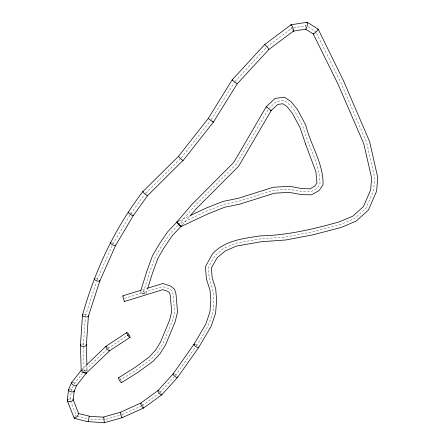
<?xml version="1.0" encoding="UTF-8"?>
<svg xmlns="http://www.w3.org/2000/svg" width="445" height="445" viewBox="0 0 445 445"><rect width="100%" height="100%" fill="white"/><g stroke="black" fill="none" stroke-linecap="round" stroke-linejoin="round"><path stroke-width="0.33" stroke-dasharray="2.23 1.67" d="M83.421 345.175L85.301 317.752M146.116 293.461L147.473 289.117M85.44 315.694L96.415 281.824M73.353 385.787L71.361 390.488L70.232 400.155L76.156 415.23M97.049 279.872L112.057 245.974M268.035 109.809L236.251 164.255L193.925 206.747L179.007 224.202L207.353 210.835L224.102 204.255L238.921 201.262L273.697 190.26L289.233 189.297L301.749 191.639L310.788 191.828L317.062 188.285L319.994 183.785C320.144 163.499 307.551 145.86 302.945 126.469C297.666 117.146 293.694 105.676 283.587 100.453L276.428 101.449L269.692 107.718M196.34 345.848C204.984 332.003 214.501 317.396 213.734 300.364C214.345 288.883 207.754 278.826 208.388 267.334L214.763 255.908L223.551 248.499L235.45 243.265L260.792 238.804L285.579 237.04L312.924 231.834L340.38 224.603L354.454 218.629L365.918 208.355L373.661 190.454L374.657 177.661L366.697 142.661L340.625 82.153L316.595 33.364M112.891 244.094L130.057 215.041M211.158 119.738L234.648 81.891M74.71 416.687L77.263 413.883M175.369 375.613L195.155 347.528M130.758 213.856L144.419 194.732M74.093 384.024L82.453 373.355M181.182 157.942L210.797 120.322M182.311 224.964L189.37 216.721M159.922 392.657L174.006 377.115M235.116 81.385L265.804 48.066M178.061 225.192L170.051 233.636L161.897 245.545L155.149 257.138L149.781 271.834L143.296 292.593L162.792 286.58L169.284 288.733L172.043 291.069L173.122 294.64L174.612 311.928L172.326 321.101L163.048 343.445L157.931 351.745L151.211 359.109L136.565 369.845L120.161 380.136M145.704 193.13L180.753 158.487M81.975 369.311L86.336 365.128M107.34 348.98L84.127 371.225L83.438 345.854M266.733 47.059L292.232 27.957M142.155 405.579L159.366 393.063M107.835 348.502L127.248 335.708M179.079 220.837L189.064 216.131M122.002 414.645L140.898 406.14M142.428 289.79L146.911 288.41M124.428 298.417L141.343 293.199M119.371 415.497L104.013 419.858L89.395 419.012M293.583 27.746L305.754 25.827M77.052 416.019L88.082 418.812M308.163 26.806L315.683 31.506M86.892 365.339L87.042 371.069M305.448 27.201A3.454 0.734 -77.6 0 1 306.405 23.324M292.515 30.104A3.338 0.623 69.7 0 1 292.187 29.465M292.026 29.103A3.338 0.623 69.7 0 1 291.191 26.744M314.209 32.218A3.376 0.579 -44 0 1 314.342 32.073M314.621 31.767A3.376 0.579 -44 0 1 314.765 31.617M315.221 31.15A3.376 0.579 -44 0 1 315.383 31M315.855 30.56A3.376 0.579 -44 0 1 316.017 30.427M141.265 292.749A2.948 0.957 16.9 0 1 141.076 291.38A2.948 0.957 16.9 0 1 144.758 292.143A2.948 0.957 16.9 0 1 145.888 293.7M81.986 370.468A2.92 1.268 -3.4 0 1 85.084 369.984A2.92 1.268 -3.4 0 1 87.031 370.991M82.125 370.513A2.876 1.09 41.7 0 1 82.859 369.205A2.876 1.09 41.7 0 1 85.868 371.542M81.819 344.18A2.948 1.196 -0.3 0 1 85.129 344.196M83.994 314.504A2.987 1.113 9.8 0 1 87.298 315.099M130.096 212.743A3.065 0.623 32.9 0 1 130.58 213.016M130.741 213.111A3.065 0.623 32.9 0 1 131.542 213.633M131.842 213.85A3.065 0.623 32.9 0 1 132.265 214.179M145.153 192.941A3.087 0.473 40.3 0 1 145.298 193.058M145.743 193.436A3.087 0.473 40.3 0 1 145.888 193.564M146.305 193.942A3.087 0.473 40.3 0 1 146.561 194.192M95.625 278.531A3.009 0.962 20.1 0 1 99.068 279.816M111.189 242.62A3.043 0.79 26.8 0 1 114.537 244.16M119.688 378.267A2.848 0.751 58.8 0 1 121.201 380.481M121.279 380.631A2.848 0.751 58.8 0 1 121.474 381.076M174.64 374.028A2.826 0.923 39.3 0 1 177.093 376.042M195.216 344.291A2.848 0.884 33.1 0 1 198.042 346.071M159.088 390.777A2.826 0.846 49.1 0 1 161.429 393.308M121.263 413.255A2.837 0.517 71.7 0 1 121.518 413.833M121.824 414.651A2.837 0.517 71.7 0 1 122.08 415.491M141.822 403.843A2.831 0.679 61.3 0 1 142.906 405.551M142.984 405.707A2.831 0.679 61.3 0 1 143.373 406.619M107.312 346.75A2.893 0.846 51.5 0 1 109.353 349.269M72.869 382.272A2.881 1.263 29.2 0 1 76.206 384.118M68.369 399.376A2.948 1.341 -10 0 1 72.262 398.904M70.01 389.041A2.893 1.352 12.5 0 1 73.453 389.915"/><path stroke-width="0.67" d="M178.64 156.445L180.242 158.37L183.051 160.584L213.339 122.164L237.146 83.877L268.825 49.523L293.427 31.111M88.188 421.61L104.236 422.75L122.253 417.627M82.486 315.199L80.467 345.198L81.213 371.375M86.363 345.225L88.394 316.189M147.456 288.238L162.837 283.498L170.763 286.135L174.557 289.356L176.009 294.084L177.538 312.123L175.074 322.013L165.596 344.769L160.2 353.497L153.091 361.273L138.145 372.22L121.652 382.567M67.29 400.467L68.519 389.898M73.169 399.844L74.209 391.072M104.297 422.533L103.78 416.976L120.489 412.231M74.254 417.61L74.365 418.339L88.199 421.832M140.915 290.324L146.961 270.894L152.44 255.853L159.36 243.955L167.698 231.756L177.21 221.721L178.456 221.132M147.668 288.499L152.602 272.768L157.869 258.378L164.433 247.142L172.382 235.538L180.798 226.677L208.549 213.606L224.953 207.159L239.66 204.183L274.237 193.241L289.061 192.312L301.404 194.626L311.517 194.832L319.176 190.521L323.037 184.58C323.532 163.487 310.621 145.265 305.798 125.206L297.577 109.748L291.091 101.61L284.349 97.16L275.093 98.44L266.305 106.616L233.82 162.369L191.706 204.683L176.854 222.083M82.503 315.127C94.913 270.71 114.643 228.252 142.851 191.623M88.377 316.256L99.88 280.89M89.178 416.309L103.885 417.165M68.563 389.737L71.545 382.661M74.159 391.233L76.64 385.387M99.852 280.945L115.6 245.473L133.333 215.513L147.59 195.594M88.221 421.816L89.273 416.131L78.059 413.422M193.931 344.33L205.751 324.238L209.929 312.034L210.835 300.42L209.979 290.068L206.43 279.009L205.39 266.716L212.465 253.989C224.63 240.328 243.454 238.481 260.431 235.878C287.348 235.327 313.642 229.092 339.435 221.821L352.852 216.125L363.432 206.63L370.691 189.809L371.608 177.917L363.76 143.663L337.777 83.593L313.208 33.876M173.166 373.839L193.959 344.28M177.577 377.388L198.72 347.411L211.002 326.597L215.564 313.352L216.637 300.381L215.708 288.905L212.193 277.847L211.353 268.051L217.082 257.805L225.131 251.03L236.312 246.113L261.159 241.735L285.963 239.961L313.569 234.693L341.354 227.367L356.078 221.12L368.41 210.079L376.626 191.133L377.716 177.394L369.639 141.655L343.479 80.712L318.164 29.136L307.245 22.278M71.634 382.528L81.324 370.145M178.445 156.395L208.254 118.476L232.157 79.894L264.658 44.572L291.036 24.798M76.557 385.526L86.28 373.132M189.809 216.203L196.139 208.811L238.676 166.152L271.161 110.61L277.786 104.447L282.864 103.746L286.858 106.416L292.387 113.336L300.097 127.732L305.576 144.058M158.058 390.526L173.205 373.794M161.785 394.787L177.538 377.432M142.873 191.6L178.456 156.384M147.573 195.616L183.006 160.434M86.781 364.7L106.032 346.238L126.792 332.543M86.23 373.177L109.642 350.771M158.097 390.499L140.787 403.092L120.462 412.242M161.741 394.821L143.524 408.059L122.286 417.616M127.248 335.708L128.388 334.952M109.598 350.799L129.984 337.366A2.893 0.662 56.8 0 0 128.127 333.494A2.893 0.662 56.8 0 0 127.075 333.984A2.893 0.662 56.8 0 0 129.951 337.388M118.676 377.71L134.985 367.47L149.292 356.979L155.622 350.037L160.5 342.122L169.556 320.25L171.681 311.8L170.246 295.257L169.573 292.821L167.804 291.33L162.748 289.667L124.622 301.432M190.911 215.258L206.163 208.071L223.257 201.351L238.175 198.342L273.158 187.278L289.456 186.271L302.088 188.647L310.059 188.825L314.949 186.055L316.957 182.962L315.894 171.714L305.559 144.019M122.909 295.814L141.004 290.229M293.394 31.128L305.743 29.181M291.069 24.775L307.117 22.256M74.365 418.339C76.362 417.699 78.242 415.58 78.609 413.511L73.125 399.515M208.494 118.587L213.339 122.164L212.938 121.78M305.609 29.153L313.23 33.903M236.979 83.782L232.168 79.9L232.485 80.211M270.805 110.377L271.15 110.61L266.31 106.616L266.711 107.017M67.329 400.8L74.204 418.2M86.369 345.153L86.875 364.705M306.833 22.55A3.454 0.734 -77.6 0 1 307.256 25.337A3.454 0.734 -77.6 0 1 305.632 29.07M290.941 25.176A3.338 0.623 69.7 0 1 292.804 27.696A3.338 0.623 69.7 0 1 293.083 30.928M317.769 29.186A3.376 0.579 -44 0 1 316.173 31.845A3.376 0.579 -44 0 1 313.263 33.586M181.454 225.854A3.009 0.473 40.5 0 1 181.321 226.016M181.137 225.965A3.009 0.473 40.5 0 1 180.876 225.849M180.776 225.793A3.009 0.473 40.5 0 1 177.611 223.223A3.009 0.473 40.5 0 1 177.344 222.161M180.687 226.271A3.037 0.306 54.1 0 1 178.868 224.536A3.037 0.306 54.1 0 1 177.433 221.844M144.72 293.845A2.948 0.957 16.9 0 1 141.827 293.055M264.653 44.706A3.232 0.362 50 0 1 267.167 47.009A3.232 0.362 50 0 1 268.546 49.434M124.683 301.081A2.943 0.334 73 0 1 123.426 298.617A2.943 0.334 73 0 1 123.198 296.159M85.562 372.259A2.92 1.268 -3.4 0 1 82.019 372.204M86.391 372.693A2.876 1.09 41.7 0 1 85.151 373.16A2.876 1.09 41.7 0 1 82.675 371.291M86.074 344.647A2.948 1.196 -0.3 0 1 83.443 346.371A2.948 1.196 -0.3 0 1 80.745 344.686M133.216 215.124A3.065 0.623 32.9 0 1 130.602 214.501A3.065 0.623 32.9 0 1 128.399 212.109M147.501 195.294A3.087 0.473 40.3 0 1 145.064 194.098A3.087 0.473 40.3 0 1 143.04 191.589M88.327 315.9A2.987 1.113 9.8 0 1 84.828 316.707A2.987 1.113 9.8 0 1 83.037 314.687M99.825 280.556A3.009 0.962 20.1 0 1 96.671 280.756A3.009 0.962 20.1 0 1 94.529 278.581M115.45 244.972A3.043 0.79 26.8 0 1 112.579 244.822A3.043 0.79 26.8 0 1 110.61 242.553M121.758 382.055A2.848 0.751 58.8 0 1 119.638 380.72A2.848 0.751 58.8 0 1 119.01 377.727M198.709 346.955A2.848 0.884 33.1 0 1 197.28 347.339A2.848 0.884 33.1 0 1 194.276 345.237A2.848 0.884 33.1 0 1 194.715 344.157M177.511 376.698A2.826 0.923 39.3 0 1 176.409 377.349A2.826 0.923 39.3 0 1 173.528 375.029A2.826 0.923 39.3 0 1 173.8 373.711M143.596 407.375A2.831 0.679 61.3 0 1 142.667 407.531A2.831 0.679 61.3 0 1 140.837 404.266A2.831 0.679 61.3 0 1 141.315 403.298M161.78 394.036A2.826 0.846 49.1 0 1 160.823 394.587A2.826 0.846 49.1 0 1 158.359 391.928A2.826 0.846 49.1 0 1 158.498 390.488M122.386 417.143A2.837 0.517 71.7 0 1 121.012 415.469A2.837 0.517 71.7 0 1 120.645 412.293M73.097 399.521A2.948 1.341 -10 0 1 70.021 401.54A2.948 1.341 -10 0 1 67.462 400.116M67.679 399.86A2.948 1.341 -10 0 1 67.874 399.688M109.748 350.41A2.893 0.846 51.5 0 1 107.067 348.891A2.893 0.846 51.5 0 1 106.578 346.266M74.07 390.538A2.893 1.352 12.5 0 1 70.811 391.745A2.893 1.352 12.5 0 1 69.186 389.23M76.679 385.142A2.881 1.263 29.2 0 1 73.041 384.869A2.881 1.263 29.2 0 1 72.34 382.249"/></g></svg>
